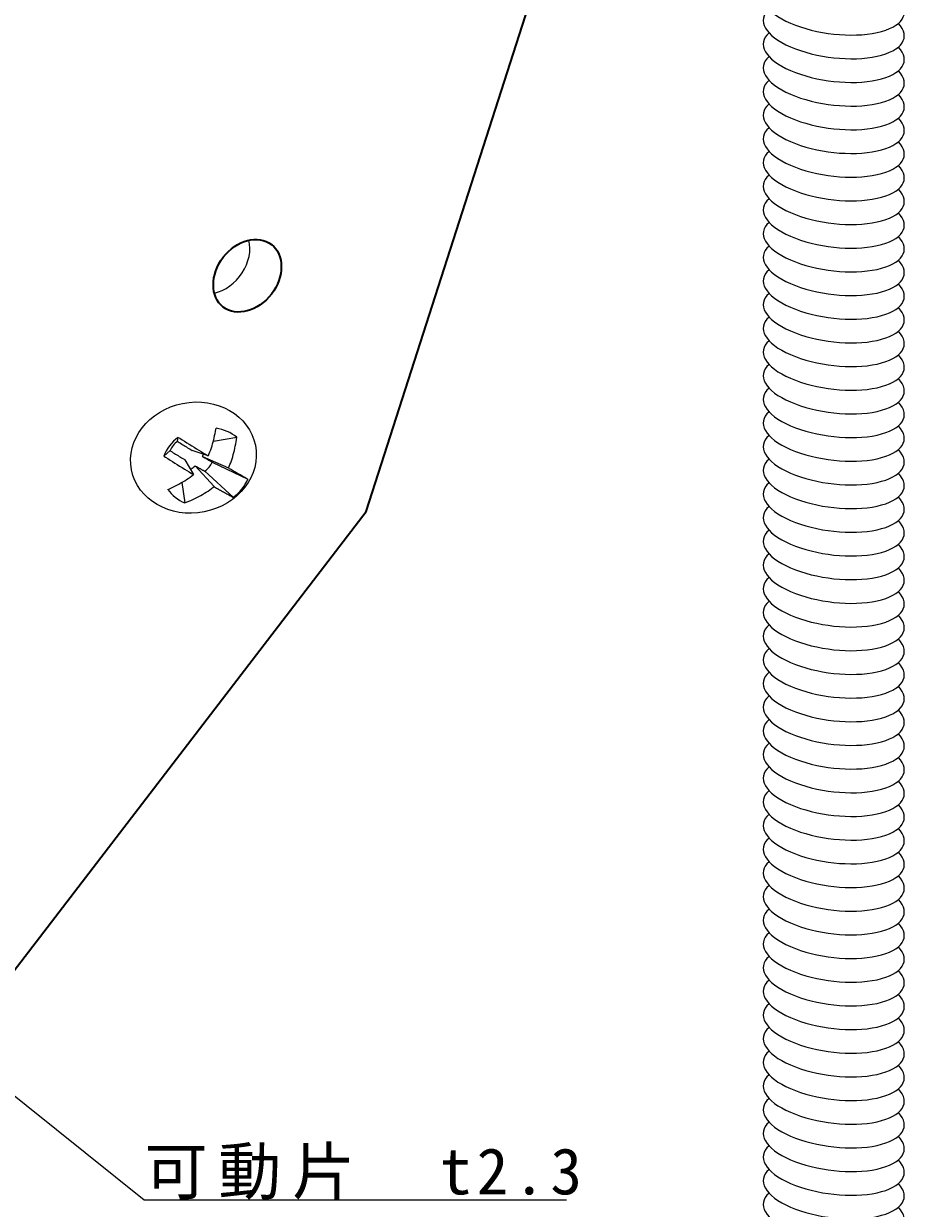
# Model space of a CAD drawing. Units: millimetres on the paper. Extents: x -405 to 405, y -286 to 286.
# Drawn here: x 202.3 to 258.5, y -189.8 to -114.8 of the extents above; entities that cross this region are included whole.
import ezdxf

# ---------------------------------------------------------------- set-up
doc = ezdxf.new("R2010")
doc.units = ezdxf.units.MM
for name, color, linetype, lineweight in [('0-0_吊りボルト', 4, 'Continuous', 18), ('0-2_ｶﾊﾞｰ部', 6, 'Continuous', 25), ('0-6_ビス', 4, 'Continuous', 18), ('0-7_可動片', 5, 'Continuous', 25), ('0-8_基準線', 4, 'Continuous', 18)]:
    doc.layers.add(name, color=color, linetype=linetype, lineweight=lineweight)
doc.styles.add('ＭＳ ゴシック', font='')
doc.styles.get('ＭＳ ゴシック').set_extended_font_data('MS Gothic')

msp = doc.modelspace()

# ---------------------------------------------------------------- linework, layer by layer
at = {"layer": '0-0_吊りボルト'}
for centre in [(253.622, -113.565), (253.622, -115.065), (253.622, -116.565), (253.622, -118.065), (253.622, -119.565), (253.622, -121.065), (253.622, -122.565), (253.622, -124.065), (253.622, -125.565), (253.622, -127.065), (253.622, -128.565), (253.622, -130.065), (253.622, -131.565), (253.622, -133.065), (253.622, -134.565), (253.622, -136.065), (253.622, -137.565), (253.622, -139.065), (253.622, -140.565), (253.622, -142.065), (253.622, -143.565), (253.622, -145.065), (253.622, -146.565), (253.622, -148.065), (253.622, -149.565), (253.622, -151.065), (253.622, -152.565), (253.622, -154.065), (253.622, -155.565), (253.622, -157.065), (253.622, -158.565), (253.622, -160.065), (253.622, -161.565), (253.622, -163.065), (253.622, -164.565), (253.622, -166.065), (253.622, -167.565), (253.622, -169.065), (253.622, -170.565), (253.622, -172.065), (253.622, -173.565), (253.622, -175.065), (253.622, -176.565), (253.622, -178.065), (253.622, -179.565), (253.622, -181.065), (253.622, -182.565), (253.622, -184.065), (253.622, -185.565), (253.622, -187.065), (253.622, -188.565), (253.622, -190.065)]:
    msp.add_ellipse(centre, major_axis=(-4.462, 0.587), ratio=0.414, start_param=5.926419, end_param=9.890445, dxfattribs=at)
at = {"layer": '0-2_ｶﾊﾞｰ部', "color": 7, "lineweight": 35}
msp.add_ellipse((216.473, -130.749), major_axis=(1.522, 1.983), ratio=0.767, dxfattribs=at)
at = {"layer": '0-2_ｶﾊﾞｰ部', "color": 4, "lineweight": 18}
msp.add_ellipse((214.481, -129.599), major_axis=(1.522, 1.983), ratio=0.767, start_param=3.882774, end_param=5.743277, dxfattribs=at)
at = {"layer": '0-6_ビス'}
for p, q in [((212.055, -141.228), (212.101, -140.988)), ((212.101, -140.988), (212.196, -141.048)), ((212.196, -141.048), (212.346, -141.143)), ((214.32, -141.23), (215.806, -140.979)), ((211.58, -141.83), (211.176, -142.173)), ((211.58, -141.83), (211.633, -141.864)), ((212.043, -141.237), (212.09, -141.268)), ((212.09, -141.268), (212.165, -141.315)), ((212.165, -141.315), (212.24, -141.362)), ((212.24, -141.362), (212.315, -141.41)), ((212.315, -141.41), (212.391, -141.457)), ((212.346, -141.143), (212.497, -141.238)), ((212.391, -141.457), (212.466, -141.504)), ((212.466, -141.504), (212.541, -141.551)), ((212.497, -141.238), (212.647, -141.332)), ((212.541, -141.551), (212.617, -141.598)), ((212.617, -141.598), (212.692, -141.644)), ((212.647, -141.332), (212.797, -141.426)), ((212.692, -141.644), (212.768, -141.691)), ((212.768, -141.691), (212.844, -141.737)), ((212.797, -141.426), (212.948, -141.521)), ((212.844, -141.737), (212.919, -141.783)), ((212.919, -141.783), (212.986, -141.824)), ((212.948, -141.521), (213.099, -141.614)), ((213.99, -142.161), (212.986, -141.824)), ((213.099, -141.614), (213.25, -141.708)), ((213.25, -141.708), (213.401, -141.801)), ((213.401, -141.801), (213.552, -141.894)), ((211.176, -142.173), (211.283, -142.241)), ((211.283, -142.241), (211.433, -142.336)), ((211.433, -142.336), (211.583, -142.431)), ((211.583, -142.431), (211.733, -142.526)), ((211.633, -141.864), (211.708, -141.912)), ((211.708, -141.912), (211.783, -141.959)), ((211.733, -142.526), (211.883, -142.621)), ((211.783, -141.959), (211.858, -142.007)), ((211.858, -142.007), (211.933, -142.054)), ((211.933, -142.054), (212.009, -142.101)), ((212.009, -142.101), (212.084, -142.148)), ((212.084, -142.148), (212.159, -142.195)), ((212.159, -142.195), (212.235, -142.241)), ((212.235, -142.241), (212.31, -142.288)), ((212.31, -142.288), (212.386, -142.334)), ((212.386, -142.334), (212.462, -142.38)), ((212.462, -142.38), (212.521, -142.416)), ((212.521, -142.416), (213.058, -143.344)), ((213.552, -141.894), (213.703, -141.987)), ((213.632, -142.206), (213.657, -142.221)), ((213.632, -142.206), (215.28, -142.925)), ((213.657, -142.221), (213.69, -142.24)), ((213.69, -142.24), (213.723, -142.259)), ((213.703, -141.987), (213.855, -142.08)), ((213.723, -142.259), (213.756, -142.277)), ((213.756, -142.277), (213.789, -142.296)), ((213.789, -142.296), (213.821, -142.315)), ((213.821, -142.315), (213.854, -142.334)), ((213.854, -142.334), (213.887, -142.353)), ((213.855, -142.08), (213.987, -142.16)), ((213.887, -142.353), (213.92, -142.371)), ((213.92, -142.371), (213.953, -142.39)), ((213.953, -142.39), (213.986, -142.409)), ((213.986, -142.409), (214.019, -142.428)), ((214.019, -142.428), (214.051, -142.446)), ((214.051, -142.446), (214.084, -142.465)), ((214.084, -142.465), (214.117, -142.484)), ((214.117, -142.484), (214.15, -142.502)), ((214.15, -142.502), (214.183, -142.521)), ((214.183, -142.521), (214.216, -142.54)), ((214.216, -142.54), (214.247, -142.558)), ((214.247, -142.558), (216.51, -143.628)), ((211.883, -142.621), (212.033, -142.715)), ((212.033, -142.715), (212.184, -142.809)), ((212.184, -142.809), (212.335, -142.902)), ((212.335, -142.902), (212.486, -142.996)), ((212.486, -142.996), (212.637, -143.089)), ((212.637, -143.089), (212.788, -143.181)), ((212.788, -143.181), (212.94, -143.273)), ((212.866, -143.012), (212.871, -143.009)), ((212.871, -143.009), (212.929, -142.974)), ((212.929, -142.974), (212.985, -142.937)), ((212.94, -143.273), (213.058, -143.344)), ((212.985, -142.937), (213.039, -142.899)), ((213.039, -142.899), (213.093, -142.861)), ((213.093, -142.861), (213.144, -142.82)), ((213.144, -142.82), (213.173, -142.797)), ((213.173, -142.797), (214.362, -144.106)), ((213.782, -143.137), (215.58, -144.787)), ((215.28, -142.925), (215.331, -142.954)), ((215.331, -142.954), (215.396, -142.992)), ((215.396, -142.992), (215.462, -143.03)), ((215.462, -143.03), (215.528, -143.067)), ((215.528, -143.067), (215.593, -143.105)), ((215.593, -143.105), (215.659, -143.143)), ((215.659, -143.143), (215.724, -143.18)), ((215.724, -143.18), (215.79, -143.218)), ((215.79, -143.218), (215.856, -143.256)), ((215.856, -143.256), (215.922, -143.293)), ((215.922, -143.293), (215.987, -143.331)), ((215.987, -143.331), (216.053, -143.368)), ((211.755, -144.144), (211.886, -144.08)), ((211.886, -144.08), (212.014, -144.015)), ((212.014, -144.015), (212.14, -143.948)), ((212.14, -143.948), (212.264, -143.879)), ((212.264, -143.879), (212.385, -143.809)), ((212.323, -143.845), (212.51, -145.146)), ((212.385, -143.809), (212.505, -143.737)), ((212.505, -143.737), (212.621, -143.663)), ((212.621, -143.663), (212.735, -143.587)), ((212.735, -143.587), (212.845, -143.508)), ((212.845, -143.508), (212.953, -143.428)), ((212.953, -143.428), (213.058, -143.344)), ((216.053, -143.368), (216.119, -143.405)), ((216.119, -143.405), (216.185, -143.443)), ((216.185, -143.443), (216.25, -143.48)), ((216.25, -143.48), (216.316, -143.518)), ((216.316, -143.518), (216.382, -143.555)), ((216.382, -143.555), (216.448, -143.592)), ((216.448, -143.592), (216.51, -143.628)), ((211.432, -144.293), (211.49, -144.267)), ((211.49, -144.267), (211.624, -144.206)), ((211.624, -144.206), (211.755, -144.144)), ((213.148, -144.86), (213.274, -144.798)), ((213.274, -144.798), (213.398, -144.734)), ((213.398, -144.734), (213.521, -144.668)), ((213.521, -144.668), (213.641, -144.601)), ((213.641, -144.601), (213.758, -144.531)), ((213.758, -144.531), (213.873, -144.46)), ((213.873, -144.46), (213.985, -144.387)), ((213.985, -144.387), (214.095, -144.312)), ((214.095, -144.312), (214.201, -144.234)), ((214.201, -144.234), (214.305, -144.154)), ((214.305, -144.154), (214.362, -144.106)), ((212.51, -145.146), (212.626, -145.097)), ((212.626, -145.097), (212.759, -145.04)), ((212.759, -145.04), (212.89, -144.981)), ((212.89, -144.981), (213.02, -144.921)), ((213.02, -144.921), (213.148, -144.86))]:
    msp.add_line(p, q, dxfattribs=at)
for points in [[(213.99, -142.161), (214.006, -142.13), (214.057, -142.014), (214.106, -141.896), (214.152, -141.776), (214.195, -141.654), (214.235, -141.529), (214.273, -141.403), (214.309, -141.275), (214.342, -141.145), (214.373, -141.014), (214.402, -140.881), (214.429, -140.747), (214.454, -140.611), (214.478, -140.474), (214.489, -140.41)], [(215.28, -142.925), (215.321, -142.836), (215.372, -142.716), (215.42, -142.594), (215.465, -142.469), (215.507, -142.342), (215.546, -142.213), (215.583, -142.082), (215.618, -141.95), (215.65, -141.815), (215.681, -141.679), (215.709, -141.542), (215.736, -141.403), (215.76, -141.263), (215.784, -141.121), (215.806, -140.979), (215.806, -140.978)], [(213.632, -142.206), (213.652, -142.162), (213.678, -142.102), (213.694, -142.062)], [(213.173, -142.797), (213.192, -142.807), (213.223, -142.825), (213.255, -142.843), (213.287, -142.861), (213.319, -142.879), (213.351, -142.897), (213.383, -142.915), (213.415, -142.933), (213.447, -142.951), (213.479, -142.969), (213.511, -142.986), (213.543, -143.004), (213.575, -143.022), (213.607, -143.04), (213.639, -143.058), (213.671, -143.075), (213.703, -143.093), (213.735, -143.111), (213.767, -143.129), (213.782, -143.137)], [(214.362, -144.106), (214.399, -144.127), (214.463, -144.163), (214.526, -144.199), (214.59, -144.235), (214.654, -144.271), (214.718, -144.307), (214.782, -144.343), (214.845, -144.379), (214.909, -144.414), (214.973, -144.45), (215.037, -144.486), (215.101, -144.521), (215.165, -144.557), (215.229, -144.592), (215.293, -144.628), (215.357, -144.663), (215.421, -144.699), (215.485, -144.734), (215.549, -144.77), (215.58, -144.787)]]:
    msp.add_lwpolyline(points, dxfattribs=at)
msp.add_ellipse((213.058, -142.271), major_axis=(-3.923, -0.78), ratio=0.876, dxfattribs=at)
for centre, major_axis, start_param, end_param in [((213.851, -142.879), (-2.792, -0.555), 5.205425, 5.774244), ((213.851, -142.879), (-2.792, -0.555), 3.778878, 4.313109), ((212.918, -142.183), (-1.396, -0.278), 5.194509, 5.774244), ((212.918, -142.183), (-1.396, -0.278), 2.054165, 2.615292), ((213.851, -142.879), (-2.792, -0.555), 2.054165, 2.615292), ((213.851, -142.879), (-2.792, -0.555), 0.375565, 0.905378)]:
    msp.add_ellipse(centre, major_axis=major_axis, ratio=0.876, start_param=start_param, end_param=end_param, dxfattribs=at)
at = {"layer": '0-7_可動片', "color": 7, "lineweight": 35}
msp.add_lwpolyline([(197.319, -180.46), (224.006, -145.68), (237.897, -102.448)], dxfattribs=at)
at = {"layer": '0-7_可動片', "color": 4, "lineweight": 18}
msp.add_ellipse((216.473, -130.749), major_axis=(1.522, 1.983), ratio=0.767, dxfattribs=at)
msp.add_ellipse((214.481, -129.599), major_axis=(1.522, 1.983), ratio=0.767, start_param=3.882774, end_param=5.743277, dxfattribs=at)
at = {"layer": '0-8_基準線'}
for p, q in [((194.151, -176.654), (209.947, -189.288)), ((209.947, -189.288), (236.697, -189.288))]:
    msp.add_line(p, q, dxfattribs=at)

# ---------------------------------------------------------------- texts
at = {"layer": '0-8_基準線', "color": 7, "insert": (209.947, -189.288), "char_height": 2.933, "attachment_point": 7, "style": 'ＭＳ ゴシック'}
msp.add_mtext('\\T1.17;可動片\u3000t2.3', dxfattribs=at)

doc.saveas('drawing.dxf')
